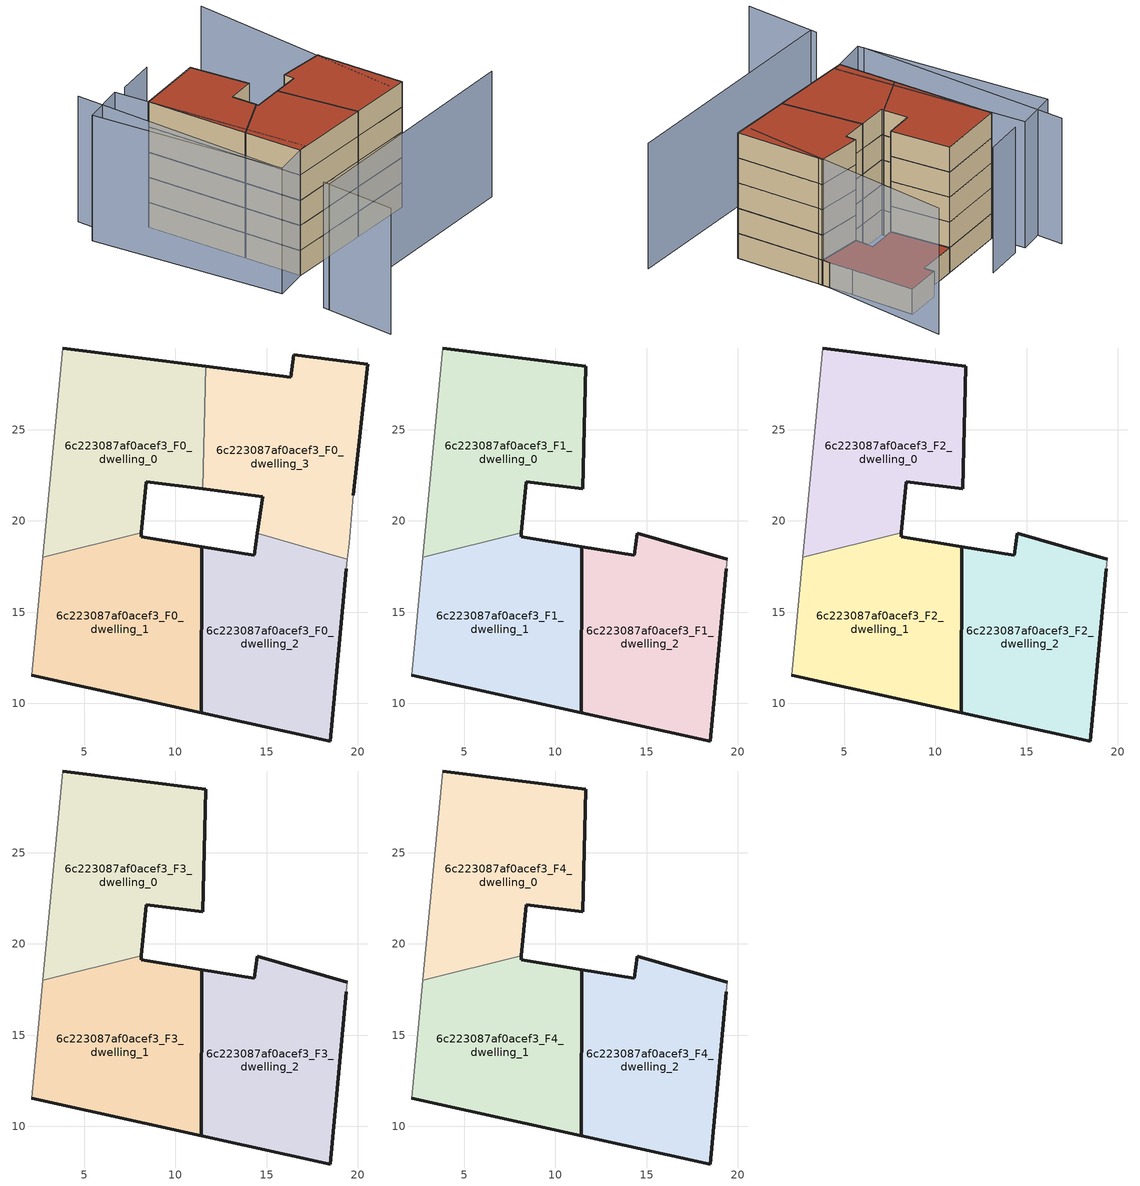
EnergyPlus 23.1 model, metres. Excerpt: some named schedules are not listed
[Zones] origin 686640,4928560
6c223087af0acef3_F0_dwelling_0
 floor ground (EU_floor_Construction): 11.48,21.75 11.66,28.48 3.83,29.48 2.73,18 8.13,19.36 8.39,22.15 z0
 wall outside (EU_wall_Construction): 11.48,21.75 8.39,22.15 8.13,19.36 / 3.83,29.48 11.66,28.48 z0:3
 wall adiabatic (EU_wall_Construction): 2.73,18 3.83,29.48 z0:3
 wall to 6c223087af0acef3_F0_dwelling_3 (EU_wall_Construction): 11.66,28.48 11.48,21.75 z0:3
 wall to 6c223087af0acef3_F0_dwelling_1 (EU_wall_Construction): 8.13,19.36 2.73,18 z0:3
6c223087af0acef3_F0_dwelling_1
 floor ground (EU_floor_Construction): 11.42,9.48 11.44,18.59 8.11,19.14 8.13,19.36 2.73,18 2.11,11.53 z0
 wall outside (EU_wall_Construction): 8.13,19.36 8.11,19.14 11.44,18.59 11.42,9.48 2.11,11.53 z0:3
 wall adiabatic (EU_wall_Construction): 2.11,11.53 2.73,18 z0:3
6c223087af0acef3_F0_dwelling_2
 floor ground (EU_floor_Construction): 18.47,7.94 19.37,17.39 19.43,17.9 14.49,19.31 14.32,18.13 11.44,18.59 11.42,9.48 z0
 wall outside (EU_wall_Construction): 19.37,17.39 18.47,7.94 11.42,9.48 11.44,18.59 14.32,18.13 14.49,19.31 z0:3
 wall adiabatic (EU_wall_Construction): 19.43,17.9 19.37,17.39 z0:3
 wall to 6c223087af0acef3_F0_dwelling_3 (EU_wall_Construction): 14.49,19.31 19.43,17.9 z0:3
6c223087af0acef3_F0_dwelling_3
 floor ground (EU_floor_Construction): 19.43,17.9 19.52,18.77 19.75,21.41 20.55,28.58 16.47,29.1 16.31,27.89 11.66,28.48 11.48,21.75 14.79,21.34 14.49,19.31 z0
 wall outside (EU_wall_Construction): 14.49,19.31 14.79,21.34 11.48,21.75 / 11.66,28.48 16.31,27.89 16.47,29.1 20.55,28.58 19.75,21.41 z0:3
 wall adiabatic (EU_wall_Construction): 19.75,21.41 19.52,18.77 19.43,17.9 z0:3
 roof outside (EU_roof_Construction): 20.55,28.58 19.75,21.41 19.52,18.77 19.43,17.9 14.49,19.31 14.79,21.34 11.48,21.75 11.66,28.48 16.31,27.89 16.47,29.1 z3
6c223087af0acef3_F1_dwelling_0
 floor to 6c223087af0acef3_F0_dwelling_0 (EU_floor_Construction): 11.48,21.75 11.66,28.48 3.83,29.48 2.73,18 8.13,19.36 8.39,22.15 z3
 wall outside (EU_wall_Construction): 3.83,29.48 11.66,28.48 11.48,21.75 8.39,22.15 8.13,19.36 z3:6
 wall adiabatic (EU_wall_Construction): 2.73,18 3.83,29.48 z3:6
 wall to 6c223087af0acef3_F1_dwelling_1 (EU_wall_Construction): 8.13,19.36 2.73,18 z3:6
6c223087af0acef3_F1_dwelling_1
 floor to 6c223087af0acef3_F0_dwelling_1 (EU_floor_Construction): 11.42,9.48 11.44,18.59 8.11,19.14 8.13,19.36 2.73,18 2.11,11.53 z3
 wall outside (EU_wall_Construction): 8.13,19.36 8.11,19.14 11.44,18.59 11.42,9.48 2.11,11.53 z3:6
 wall adiabatic (EU_wall_Construction): 2.11,11.53 2.73,18 z3:6
6c223087af0acef3_F1_dwelling_2
 floor to 6c223087af0acef3_F0_dwelling_2 (EU_floor_Construction): 18.47,7.94 19.37,17.39 19.43,17.9 14.49,19.31 14.32,18.13 11.44,18.59 11.42,9.48 z3
 wall outside (EU_wall_Construction): 19.37,17.39 18.47,7.94 11.42,9.48 11.44,18.59 14.32,18.13 14.49,19.31 19.43,17.9 z3:6
 wall adiabatic (EU_wall_Construction): 19.43,17.9 19.37,17.39 z3:6
6c223087af0acef3_F2_dwelling_0
 floor to 6c223087af0acef3_F1_dwelling_0 (EU_floor_Construction): 11.48,21.75 11.66,28.48 3.83,29.48 2.73,18 8.13,19.36 8.39,22.15 z6
 wall outside (EU_wall_Construction): 3.83,29.48 11.66,28.48 11.48,21.75 8.39,22.15 8.13,19.36 z6:9
 wall adiabatic (EU_wall_Construction): 2.73,18 3.83,29.48 z6:9
 wall to 6c223087af0acef3_F2_dwelling_1 (EU_wall_Construction): 8.13,19.36 2.73,18 z6:9
6c223087af0acef3_F2_dwelling_1
 floor to 6c223087af0acef3_F1_dwelling_1 (EU_floor_Construction): 11.42,9.48 11.44,18.59 8.11,19.14 8.13,19.36 2.73,18 2.11,11.53 z6
 wall outside (EU_wall_Construction): 8.13,19.36 8.11,19.14 11.44,18.59 11.42,9.48 2.11,11.53 z6:9
 wall adiabatic (EU_wall_Construction): 2.11,11.53 2.73,18 z6:9
6c223087af0acef3_F2_dwelling_2
 floor to 6c223087af0acef3_F1_dwelling_2 (EU_floor_Construction): 18.47,7.94 19.37,17.39 19.43,17.9 14.49,19.31 14.32,18.13 11.44,18.59 11.42,9.48 z6
 wall outside (EU_wall_Construction): 19.37,17.39 18.47,7.94 11.42,9.48 11.44,18.59 14.32,18.13 14.49,19.31 19.43,17.9 z6:9
 wall adiabatic (EU_wall_Construction): 19.43,17.9 19.37,17.39 z6:9
6c223087af0acef3_F3_dwelling_0
 floor to 6c223087af0acef3_F2_dwelling_0 (EU_floor_Construction): 11.48,21.75 11.66,28.48 3.83,29.48 2.73,18 8.13,19.36 8.39,22.15 z9
 wall outside (EU_wall_Construction): 3.83,29.48 11.66,28.48 11.48,21.75 8.39,22.15 8.13,19.36 z9:12
 wall adiabatic (EU_wall_Construction): 2.73,18 3.83,29.48 z9:12
 wall to 6c223087af0acef3_F3_dwelling_1 (EU_wall_Construction): 8.13,19.36 2.73,18 z9:12
6c223087af0acef3_F3_dwelling_1
 floor to 6c223087af0acef3_F2_dwelling_1 (EU_floor_Construction): 11.42,9.48 11.44,18.59 8.11,19.14 8.13,19.36 2.73,18 2.11,11.53 z9
 wall outside (EU_wall_Construction): 8.13,19.36 8.11,19.14 11.44,18.59 11.42,9.48 2.11,11.53 z9:12
 wall adiabatic (EU_wall_Construction): 2.11,11.53 2.73,18 z9:12
6c223087af0acef3_F3_dwelling_2
 floor to 6c223087af0acef3_F2_dwelling_2 (EU_floor_Construction): 18.47,7.94 19.37,17.39 19.43,17.9 14.49,19.31 14.32,18.13 11.44,18.59 11.42,9.48 z9
 wall outside (EU_wall_Construction): 19.37,17.39 18.47,7.94 11.42,9.48 11.44,18.59 14.32,18.13 14.49,19.31 19.43,17.9 z9:12
 wall adiabatic (EU_wall_Construction): 19.43,17.9 19.37,17.39 z9:12
6c223087af0acef3_F4_dwelling_0
 floor to 6c223087af0acef3_F3_dwelling_0 (EU_floor_Construction): 11.48,21.75 11.66,28.48 3.83,29.48 2.73,18 8.13,19.36 8.39,22.15 z12
 wall outside (EU_wall_Construction): 3.83,29.48 11.66,28.48 11.48,21.75 8.39,22.15 8.13,19.36 z12:15
 wall adiabatic (EU_wall_Construction): 2.73,18 3.83,29.48 z12:15
 wall to 6c223087af0acef3_F4_dwelling_1 (EU_wall_Construction): 8.13,19.36 2.73,18 z12:15
 roof outside (EU_roof_Construction): 11.66,28.48 11.48,21.75 8.39,22.15 8.13,19.36 2.73,18 3.83,29.48 z15
6c223087af0acef3_F4_dwelling_1
 floor to 6c223087af0acef3_F3_dwelling_1 (EU_floor_Construction): 11.42,9.48 11.44,18.59 8.11,19.14 8.13,19.36 2.73,18 2.11,11.53 z12
 wall outside (EU_wall_Construction): 8.13,19.36 8.11,19.14 11.44,18.59 11.42,9.48 2.11,11.53 z12:15
 wall adiabatic (EU_wall_Construction): 2.11,11.53 2.73,18 z12:15
 roof outside (EU_roof_Construction): 11.44,18.59 11.42,9.48 2.11,11.53 2.73,18 8.13,19.36 8.11,19.14 z15
6c223087af0acef3_F4_dwelling_2
 floor to 6c223087af0acef3_F3_dwelling_2 (EU_floor_Construction): 18.47,7.94 19.37,17.39 19.43,17.9 14.49,19.31 14.32,18.13 11.44,18.59 11.42,9.48 z12
 wall outside (EU_wall_Construction): 19.37,17.39 18.47,7.94 11.42,9.48 11.44,18.59 14.32,18.13 14.49,19.31 19.43,17.9 z12:15
 wall adiabatic (EU_wall_Construction): 19.43,17.9 19.37,17.39 z12:15
 roof outside (EU_roof_Construction): 19.43,17.9 19.37,17.39 18.47,7.94 11.42,9.48 11.44,18.59 14.32,18.13 14.49,19.31 z15
shading: -2.5,6.09 24.19,0.6 / -2.38,6.72 -4,-1.57 / 1.72,36.33 -1.78,12.39 / 9.76,32.48 5.35,32.86 / 17.19,8.8 22.75,32.62 / -1.81,11.68 -0.94,33.51 / -0.94,33.51 3.98,33.31 / 3.98,33.31 3.11,11.49 / 3.11,11.49 -1.81,11.68 z0:15
[Building]
EU S2 Campaign: North Axis=0; Terrain=City; Solar Distribution=FullExterior
[Site:Location]
Bologna: Latitude=44.5; Longitude=11.25; Time Zone=1; Elevation=37
[SizingPeriod:WeatherFileDays]
AnnualSizingPeriod: Begin Month=1; Begin Day of Month=1; End Month=12; End Day of Month=31; Day of Week for Start Day=Monday; Use Weather File Daylight Saving Period=No; Use Weather File Rain and Snow Indicators=No
[MATERIAL]
EU_InternalMass_Material: Roughness=MediumRough; Thickness=0.1; Conductivity=1; Density=1800; Specific Heat=900; Thermal Absorptance=0.9; Solar Absorptance=0.7; Visible Absorptance=0.7
[MATERIAL:NOMASS] Roughness=MediumRough; Thermal Absorptance=0.9; Solar Absorptance=0.7; Visible Absorptance=0.7
Name | Thermal Resistance
EU_wall_NoMass | 0.905828
EU_roof_NoMass | 0.37593
EU_floor_NoMass | 0.67114
[CONSTRUCTION]
EU_wall_Construction: EU_wall_NoMass
EU_roof_Construction: EU_roof_NoMass
EU_floor_Construction: EU_floor_NoMass
EU_InternalMass_Construction: EU_InternalMass_Material
[ZONE] Type=1; Multiplier=1; Ceiling Height=autocalculate; Floor Area=autocalculate; Part of Total Floor Area=Yes
Name | Volume
6c223087af0acef3_F0_dwelling_0 | 223.148
6c223087af0acef3_F1_dwelling_0; 6c223087af0acef3_F2_dwelling_0; 6c223087af0acef3_F3_dwelling_0; 6c223087af0acef3_F4_dwelling_0 | 223.146
6c223087af0acef3_F0_dwelling_1; 6c223087af0acef3_F1_dwelling_1; 6c223087af0acef3_F2_dwelling_1; 6c223087af0acef3_F3_dwelling_1; 6c223087af0acef3_F4_dwelling_1; 6c223087af0acef3_F0_dwelling_2; 6c223087af0acef3_F1_dwelling_2; 6c223087af0acef3_F2_dwelling_2; 6c223087af0acef3_F3_dwelling_2; 6c223087af0acef3_F4_dwelling_2 | 223.151
6c223087af0acef3_F0_dwelling_3 | 223.15
[INTERNALMASS] Construction=EU_InternalMass_Construction
Name | Zone or ZoneList | Surface Area
6c223087af0acef3_F0_dwelling_0_EU_InternalMass | 6c223087af0acef3_F0_dwelling_0 | 74.3824
6c223087af0acef3_F0_dwelling_1_EU_InternalMass | 6c223087af0acef3_F0_dwelling_1 | 74.3833
6c223087af0acef3_F0_dwelling_2_EU_InternalMass | 6c223087af0acef3_F0_dwelling_2 | 74.3838
6c223087af0acef3_F0_dwelling_3_EU_InternalMass | 6c223087af0acef3_F0_dwelling_3 | 74.3834
6c223087af0acef3_F1_dwelling_0_EU_InternalMass | 6c223087af0acef3_F1_dwelling_0 | 99.176
6c223087af0acef3_F1_dwelling_1_EU_InternalMass | 6c223087af0acef3_F1_dwelling_1 | 99.1744
6c223087af0acef3_F1_dwelling_2_EU_InternalMass | 6c223087af0acef3_F1_dwelling_2 | 99.1759
6c223087af0acef3_F2_dwelling_0_EU_InternalMass | 6c223087af0acef3_F2_dwelling_0 | 99.176
6c223087af0acef3_F2_dwelling_1_EU_InternalMass | 6c223087af0acef3_F2_dwelling_1 | 99.1744
6c223087af0acef3_F2_dwelling_2_EU_InternalMass | 6c223087af0acef3_F2_dwelling_2 | 99.1759
6c223087af0acef3_F3_dwelling_0_EU_InternalMass | 6c223087af0acef3_F3_dwelling_0 | 99.176
6c223087af0acef3_F3_dwelling_1_EU_InternalMass | 6c223087af0acef3_F3_dwelling_1 | 99.1744
6c223087af0acef3_F3_dwelling_2_EU_InternalMass | 6c223087af0acef3_F3_dwelling_2 | 99.1759
6c223087af0acef3_F4_dwelling_0_EU_InternalMass | 6c223087af0acef3_F4_dwelling_0 | 99.176
6c223087af0acef3_F4_dwelling_1_EU_InternalMass | 6c223087af0acef3_F4_dwelling_1 | 99.1744
6c223087af0acef3_F4_dwelling_2_EU_InternalMass | 6c223087af0acef3_F4_dwelling_2 | 99.1759
[OTHEREQUIPMENT] Fuel Type=Electricity; Design Level Calculation Method=Watts/Area; Power per Zone Floor Area=1; Fraction Latent=0; Fraction Radiant=0; Fraction Lost=0; Carbon Dioxide Generation Rate=0; EndUse Subcategory=EU_Step8_InternalGains
Name | Zone or ZoneList or Space or SpaceList | Schedule
EU_Step8_InternalGain_6c223087af0acef3_F0_dwelling_0_f000 | 6c223087af0acef3_F0_dwelling_0 | EU_Step8_GainSchedule_6c223087af0acef3_F0_dwelling_0_f000
EU_Step8_InternalGain_6c223087af0acef3_F0_dwelling_1_f000 | 6c223087af0acef3_F0_dwelling_1 | EU_Step8_GainSchedule_6c223087af0acef3_F0_dwelling_1_f000
EU_Step8_InternalGain_6c223087af0acef3_F0_dwelling_2_f000 | 6c223087af0acef3_F0_dwelling_2 | EU_Step8_GainSchedule_6c223087af0acef3_F0_dwelling_2_f000
EU_Step8_InternalGain_6c223087af0acef3_F0_dwelling_3_f000 | 6c223087af0acef3_F0_dwelling_3 | EU_Step8_GainSchedule_6c223087af0acef3_F0_dwelling_3_f000
EU_Step8_InternalGain_6c223087af0acef3_F1_dwelling_0_f000 | 6c223087af0acef3_F1_dwelling_0 | EU_Step8_GainSchedule_6c223087af0acef3_F1_dwelling_0_f000
EU_Step8_InternalGain_6c223087af0acef3_F1_dwelling_1_f000 | 6c223087af0acef3_F1_dwelling_1 | EU_Step8_GainSchedule_6c223087af0acef3_F1_dwelling_1_f000
EU_Step8_InternalGain_6c223087af0acef3_F1_dwelling_2_f000 | 6c223087af0acef3_F1_dwelling_2 | EU_Step8_GainSchedule_6c223087af0acef3_F1_dwelling_2_f000
EU_Step8_InternalGain_6c223087af0acef3_F2_dwelling_0_f000 | 6c223087af0acef3_F2_dwelling_0 | EU_Step8_GainSchedule_6c223087af0acef3_F2_dwelling_0_f000
EU_Step8_InternalGain_6c223087af0acef3_F2_dwelling_1_f000 | 6c223087af0acef3_F2_dwelling_1 | EU_Step8_GainSchedule_6c223087af0acef3_F2_dwelling_1_f000
EU_Step8_InternalGain_6c223087af0acef3_F2_dwelling_2_f000 | 6c223087af0acef3_F2_dwelling_2 | EU_Step8_GainSchedule_6c223087af0acef3_F2_dwelling_2_f000
EU_Step8_InternalGain_6c223087af0acef3_F3_dwelling_0_f000 | 6c223087af0acef3_F3_dwelling_0 | EU_Step8_GainSchedule_6c223087af0acef3_F3_dwelling_0_f000
EU_Step8_InternalGain_6c223087af0acef3_F3_dwelling_1_f000 | 6c223087af0acef3_F3_dwelling_1 | EU_Step8_GainSchedule_6c223087af0acef3_F3_dwelling_1_f000
EU_Step8_InternalGain_6c223087af0acef3_F3_dwelling_2_f000 | 6c223087af0acef3_F3_dwelling_2 | EU_Step8_GainSchedule_6c223087af0acef3_F3_dwelling_2_f000
EU_Step8_InternalGain_6c223087af0acef3_F4_dwelling_0_f000 | 6c223087af0acef3_F4_dwelling_0 | EU_Step8_GainSchedule_6c223087af0acef3_F4_dwelling_0_f000
EU_Step8_InternalGain_6c223087af0acef3_F4_dwelling_1_f000 | 6c223087af0acef3_F4_dwelling_1 | EU_Step8_GainSchedule_6c223087af0acef3_F4_dwelling_1_f000
EU_Step8_InternalGain_6c223087af0acef3_F4_dwelling_2_f000 | 6c223087af0acef3_F4_dwelling_2 | EU_Step8_GainSchedule_6c223087af0acef3_F4_dwelling_2_f000
[ZONEVENTILATION:DESIGNFLOWRATE] Schedule=EU_AlwaysOn; Design Flow Rate Calculation Method=AirChanges/Hour; Air Changes per Hour=0.73129; Ventilation Type=Natural; Fan Pressure Rise=0; Fan Total Efficiency=1; Constant Term Coefficient=1; Temperature Term Coefficient=0; Velocity Term Coefficient=0; Velocity Squared Term Coefficient=0; Minimum Indoor Temperature=-100; Maximum Indoor Temperature=100; Delta Temperature=-100; Minimum Outdoor Temperature=-100; Maximum Outdoor Temperature=100; Maximum Wind Speed=40
Name | Zone or ZoneList or Space or SpaceList
EU_ConstantAir_6c223087af0acef3_F0_dwelling_0 | 6c223087af0acef3_F0_dwelling_0
EU_ConstantAir_6c223087af0acef3_F0_dwelling_1 | 6c223087af0acef3_F0_dwelling_1
EU_ConstantAir_6c223087af0acef3_F0_dwelling_2 | 6c223087af0acef3_F0_dwelling_2
EU_ConstantAir_6c223087af0acef3_F0_dwelling_3 | 6c223087af0acef3_F0_dwelling_3
EU_ConstantAir_6c223087af0acef3_F1_dwelling_0 | 6c223087af0acef3_F1_dwelling_0
EU_ConstantAir_6c223087af0acef3_F1_dwelling_1 | 6c223087af0acef3_F1_dwelling_1
EU_ConstantAir_6c223087af0acef3_F1_dwelling_2 | 6c223087af0acef3_F1_dwelling_2
EU_ConstantAir_6c223087af0acef3_F2_dwelling_0 | 6c223087af0acef3_F2_dwelling_0
EU_ConstantAir_6c223087af0acef3_F2_dwelling_1 | 6c223087af0acef3_F2_dwelling_1
EU_ConstantAir_6c223087af0acef3_F2_dwelling_2 | 6c223087af0acef3_F2_dwelling_2
EU_ConstantAir_6c223087af0acef3_F3_dwelling_0 | 6c223087af0acef3_F3_dwelling_0
EU_ConstantAir_6c223087af0acef3_F3_dwelling_1 | 6c223087af0acef3_F3_dwelling_1
EU_ConstantAir_6c223087af0acef3_F3_dwelling_2 | 6c223087af0acef3_F3_dwelling_2
EU_ConstantAir_6c223087af0acef3_F4_dwelling_0 | 6c223087af0acef3_F4_dwelling_0
EU_ConstantAir_6c223087af0acef3_F4_dwelling_1 | 6c223087af0acef3_F4_dwelling_1
EU_ConstantAir_6c223087af0acef3_F4_dwelling_2 | 6c223087af0acef3_F4_dwelling_2
[HVACTEMPLATE:THERMOSTAT] Constant Heating Setpoint=20; Constant Cooling Setpoint=50
EU_HeatOnly_6c223087af0acef3_F0_dwelling_0; EU_HeatOnly_6c223087af0acef3_F0_dwelling_1; EU_HeatOnly_6c223087af0acef3_F0_dwelling_2; EU_HeatOnly_6c223087af0acef3_F0_dwelling_3; EU_HeatOnly_6c223087af0acef3_F1_dwelling_0; EU_HeatOnly_6c223087af0acef3_F1_dwelling_1; EU_HeatOnly_6c223087af0acef3_F1_dwelling_2; EU_HeatOnly_6c223087af0acef3_F2_dwelling_0; EU_HeatOnly_6c223087af0acef3_F2_dwelling_1; EU_HeatOnly_6c223087af0acef3_F2_dwelling_2; EU_HeatOnly_6c223087af0acef3_F3_dwelling_0; EU_HeatOnly_6c223087af0acef3_F3_dwelling_1; EU_HeatOnly_6c223087af0acef3_F3_dwelling_2; EU_HeatOnly_6c223087af0acef3_F4_dwelling_0; EU_HeatOnly_6c223087af0acef3_F4_dwelling_1; EU_HeatOnly_6c223087af0acef3_F4_dwelling_2
[HVACTEMPLATE:ZONE:IDEALLOADSAIRSYSTEM] System Availability Schedule=EU_AlwaysOn; Maximum Heating Supply Air Temperature=50; Minimum Cooling Supply Air Temperature=13; Maximum Heating Supply Air Humidity Ratio=0.0156; Minimum Cooling Supply Air Humidity Ratio=0.0077; Heating Limit=NoLimit; Cooling Limit=NoLimit; Heating Availability Schedule=EU_AlwaysOn; Cooling Availability Schedule=EU_CoolingOff; Dehumidification Control Type=ConstantSensibleHeatRatio; Cooling Sensible Heat Ratio=0.7; Dehumidification Setpoint=60; Humidification Control Type=None; Humidification Setpoint=30; Outdoor Air Method=None; Outdoor Air Flow Rate per Person=0.00944; Outdoor Air Flow Rate per Zone Floor Area=0; Outdoor Air Flow Rate per Zone=0; Demand Controlled Ventilation Type=None; Outdoor Air Economizer Type=NoEconomizer; Heat Recovery Type=None; Sensible Heat Recovery Effectiveness=0.7; Latent Heat Recovery Effectiveness=0.65
Name | Template Thermostat
6c223087af0acef3_F0_dwelling_0 | EU_HeatOnly_6c223087af0acef3_F0_dwelling_0
6c223087af0acef3_F0_dwelling_1 | EU_HeatOnly_6c223087af0acef3_F0_dwelling_1
6c223087af0acef3_F0_dwelling_2 | EU_HeatOnly_6c223087af0acef3_F0_dwelling_2
6c223087af0acef3_F0_dwelling_3 | EU_HeatOnly_6c223087af0acef3_F0_dwelling_3
6c223087af0acef3_F1_dwelling_0 | EU_HeatOnly_6c223087af0acef3_F1_dwelling_0
6c223087af0acef3_F1_dwelling_1 | EU_HeatOnly_6c223087af0acef3_F1_dwelling_1
6c223087af0acef3_F1_dwelling_2 | EU_HeatOnly_6c223087af0acef3_F1_dwelling_2
6c223087af0acef3_F2_dwelling_0 | EU_HeatOnly_6c223087af0acef3_F2_dwelling_0
6c223087af0acef3_F2_dwelling_1 | EU_HeatOnly_6c223087af0acef3_F2_dwelling_1
6c223087af0acef3_F2_dwelling_2 | EU_HeatOnly_6c223087af0acef3_F2_dwelling_2
6c223087af0acef3_F3_dwelling_0 | EU_HeatOnly_6c223087af0acef3_F3_dwelling_0
6c223087af0acef3_F3_dwelling_1 | EU_HeatOnly_6c223087af0acef3_F3_dwelling_1
6c223087af0acef3_F3_dwelling_2 | EU_HeatOnly_6c223087af0acef3_F3_dwelling_2
6c223087af0acef3_F4_dwelling_0 | EU_HeatOnly_6c223087af0acef3_F4_dwelling_0
6c223087af0acef3_F4_dwelling_1 | EU_HeatOnly_6c223087af0acef3_F4_dwelling_1
6c223087af0acef3_F4_dwelling_2 | EU_HeatOnly_6c223087af0acef3_F4_dwelling_2
